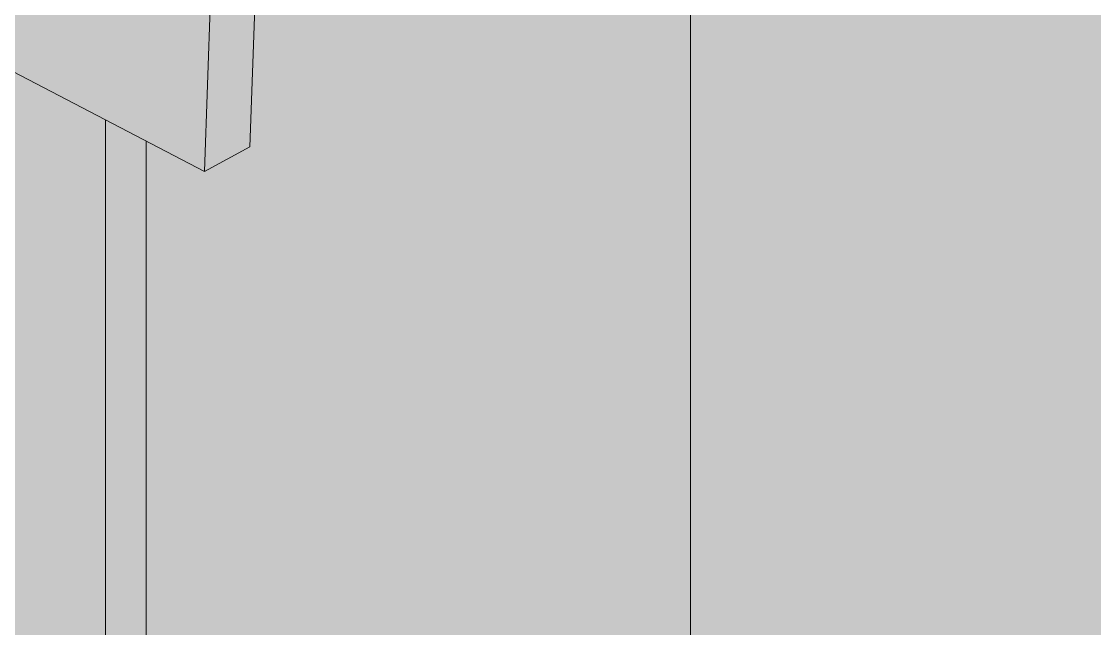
# Model space of a CAD drawing. Header units: inches. Extents: x 27328 to 120839, y -4075 to 4147.
# Drawn here: x 33075.49 to 33099.7, y 1593.15 to 1606.85 of the extents above; entities that cross this region are included whole.
import ezdxf

# ---------------------------------------------------------------- set-up
doc = ezdxf.new("R2010")
doc.units = ezdxf.units.IN
doc.header["$MEASUREMENT"] = 0
for name, color, linetype, lineweight in [('M-HVAC-DUCT', 70, 'Continuous', 9), ('S-BEAM', 12, 'Continuous', 9), ('S-COLS', 52, 'Continuous', 9)]:
    doc.layers.add(name, color=color, linetype=linetype, lineweight=lineweight)

# ---------------------------------------------------------------- blocks, each defined once
blk = doc.blocks.new('Dimension Lumber - 2x8-835529-Axon - Looking North East')
at = {"layer": 'S-BEAM'}
for points in [[(34116.226, 2173.6), (34117.249, 2174.157), (34116.128, 2174.742), (34115.105, 2174.186)], [(34116.006, 2167.462), (34116.226, 2173.6), (34115.105, 2174.186), (34109.24, 2170.994)], [(34116.006, 2167.462), (34117.029, 2168.019), (34117.249, 2174.157), (34116.226, 2173.6)]]:
    blk.add_hatch(color=256, dxfattribs=at).paths.add_polyline_path(points, flags=0)
for p, q in [((34117.249, 2174.157), (34116.128, 2174.742)), ((34115.105, 2174.186), (34116.226, 2173.6)), ((34117.249, 2174.157), (34116.226, 2173.6)), ((34117.029, 2168.019), (34117.249, 2174.157)), ((34116.226, 2173.6), (34116.006, 2167.462)), ((34109.24, 2170.994), (34116.006, 2167.462)), ((34116.006, 2167.462), (34117.029, 2168.019))]:
    blk.add_line(p, q, dxfattribs=at)

msp = doc.modelspace()

# ---------------------------------------------------------------- hatches: boundary and pattern name
at = {"layer": 'M-HVAC-DUCT'}
h = msp.add_hatch(color=256, dxfattribs=at)
h.paths.add_polyline_path([(32893.172, 1475.567), (33052.251, 1562.137), (33050.847, 1585.46), (32893.172, 1499.653), (32893.172, 1475.609)], flags=0)
h.paths.add_polyline_path([(33090.579, 1582.996), (33249.658, 1669.566), (33248.254, 1692.888), (33090.579, 1607.082), (33090.579, 1583.477)], flags=0)
h.paths.add_polyline_path([(33287.986, 1690.424), (33447.065, 1776.995), (33445.661, 1800.317), (33287.986, 1714.51), (33287.986, 1691.344)], flags=0)
h.paths.add_polyline_path([(33485.394, 1797.853), (33644.473, 1884.423), (33643.069, 1907.746), (33485.394, 1821.939), (33485.394, 1799.212)], flags=0)
h.paths.add_polyline_path([(33682.801, 1905.282), (33841.88, 1991.852), (33840.476, 2015.174), (33682.801, 1929.368), (33682.801, 1907.079)], flags=0)
h.paths.add_polyline_path([(33880.208, 2012.71), (33960.245, 2056.266), (33960.078, 2058.589), (33959.583, 2061), (33958.775, 2063.424), (33957.455, 2066.157), (33956.326, 2068.022), (33954.759, 2070.055), (33952.116, 2072.544), (33951.178, 2073.284), (33949.273, 2074.381), (33880.208, 2036.661), (33880.208, 2014.947)], flags=0)
at = {"layer": 'S-COLS'}
h = msp.add_hatch(color=256, dxfattribs=at)
h.paths.add_polyline_path([(33078.305, 1531.878), (33090.579, 1538.558), (33090.579, 1574.274), (33078.305, 1567.595), (33078.305, 1537.647)], flags=0)
h.paths.add_polyline_path([(33078.305, 1573.458), (33090.579, 1580.138), (33090.579, 1615.28), (33090.04, 1615.561), (33080.477, 1610.357), (33080.861, 1610.156), (33080.64, 1604.018), (33079.617, 1603.462), (33078.305, 1604.147), (33078.305, 1584.16)], flags=0)
h = msp.add_hatch(color=256, dxfattribs=at)
h.paths.add_polyline_path([(33061.414, 1522.686), (33077.391, 1531.381), (33077.391, 1567.097), (33059.332, 1557.27), (33061.201, 1526.213)], flags=0)
h.paths.add_polyline_path([(33058.99, 1562.947), (33077.391, 1572.961), (33077.391, 1604.624), (33073.59, 1606.608), (33064.027, 1601.404), (33064.41, 1601.204), (33064.189, 1595.066), (33063.167, 1594.509), (33056.909, 1597.531), (33058.928, 1563.981)], flags=0)
h = msp.add_hatch(color=256, dxfattribs=at)
h.paths.add_polyline_path([(33077.391, 1531.381), (33078.305, 1532.1), (33078.305, 1567.595), (33077.391, 1567.097), (33077.391, 1532.07)], flags=0)
h.paths.add_polyline_path([(33077.391, 1572.961), (33078.305, 1573.55), (33078.305, 1604.147), (33077.391, 1604.624), (33077.391, 1573.65)], flags=0)

# ---------------------------------------------------------------- linework, layer by layer
for p, q in [((33090.579, 1615.28), (33090.579, 1580.229)), ((33077.391, 1604.624), (33077.391, 1572.912)), ((33078.305, 1573.55), (33078.305, 1604.147))]:
    msp.add_line(p, q, dxfattribs=at)

# ---------------------------------------------------------------- block references
at = {"layer": 'S-BEAM'}
msp.add_blockref('Dimension Lumber - 2x8-835529-Axon - Looking North East', (-1036.388, -564.001), dxfattribs=at)

doc.saveas('drawing.dxf')
